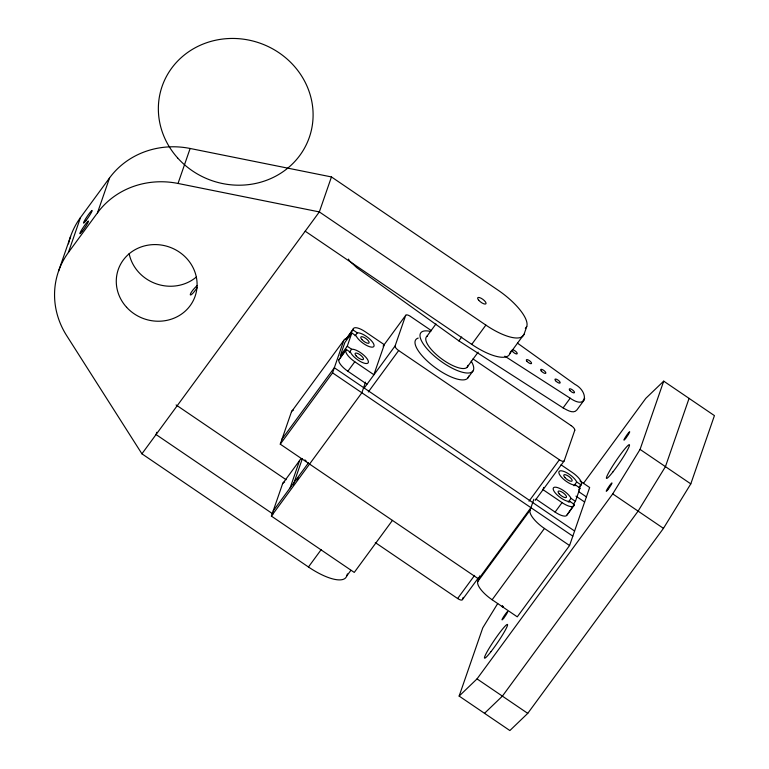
<?xml version="1.0" encoding="UTF-8"?>
<svg xmlns="http://www.w3.org/2000/svg" width="769" height="769" viewBox="0 0 769 769"><rect width="100%" height="100%" fill="white"/><g stroke="black" fill="none" stroke-linecap="round" stroke-linejoin="round"><path stroke-width="1.15" d="M504.8 356.162L570.185 398.207C587.708 410.358 588.669 391.479 574.981 384.375L517.422 343.109M58.482 271.39L70.594 236.41M350.904 570.31L346.665 576.096A40.68 13.88 36.3 0 1 308.456 566.993L141.919 453.816L66.653 335.601A81.36 76.054 19.1 0 1 68.393 252.501L80.505 217.521L109.563 177.908A81.36 76.054 19.1 0 1 190.135 148.475L331.458 176.937L497.985 290.115A40.68 13.88 36.3 0 1 526.746 326.517L524.083 334.198L509.953 353.471A40.68 13.88 36.3 0 1 471.743 344.368L305.206 231.19M68.393 252.501L97.452 212.888L109.563 177.908M97.452 212.888A81.36 76.054 19.1 0 1 178.023 183.455L190.135 148.475M156.838 432.284L156.059 434.543L273.024 514.038M331.458 176.937L319.337 211.917L141.919 453.816M530.946 507.675L478.645 578.98L280.262 444.165L291.48 411.751L343.781 340.446A20.34 6.94 36.3 0 1 346.742 338.581M392.43 520.392L354.259 572.424L271.399 516.105L282.617 483.701L299.583 460.573A20.34 6.94 36.3 0 1 302.534 458.709M290.134 487.863L299.583 460.573M293.72 483.586L302.361 458.622M280.262 444.165L332.564 372.859L343.781 340.446M366.928 384.202L347.848 371.235A12.717 4.335 36.3 0 1 338.86 359.863L346.156 349.376L350.529 352.346A11.006 3.758 36.3 0 0 363.9 363.083A11.006 3.758 36.3 0 0 365.909 357.287A11.006 3.758 36.3 0 0 351.616 349.232L347.242 346.252L351.837 332.996L356.201 335.966A11.006 3.758 36.3 0 0 369.572 346.704A11.006 3.758 36.3 0 0 371.581 340.907A11.006 3.758 36.3 0 0 357.287 332.842L352.913 329.872L353.259 328.872A12.717 4.335 36.3 0 1 365.198 331.718L384.289 344.695L373.888 374.724L354.797 361.757A12.717 4.335 36.3 0 1 345.81 350.376L346.156 349.376M353.259 328.872L345.963 339.36L352.913 329.872M365.535 382.145L361.863 392.767L271.399 516.105M363.997 388.364L395.093 345.963L405.705 315.328L383.087 346.165M346.665 576.096L347.425 573.905M509.953 353.471L510.712 351.279M375.282 542.568L457.622 598.522A5.133 1.749 36.3 0 0 462.38 599.609L463.198 597.359M579.989 480.942L589.66 487.508L569.569 545.529L517.268 616.834L492.131 599.753A20.34 6.94 36.3 0 1 477.76 581.547L479.712 575.914M583.296 483.566L645.816 398.332L663.705 381.145L714.43 415.616L690.802 483.874L663.455 528.361L527.755 713.363L509.866 730.55L459.141 696.08L482.778 627.821L497.697 603.559M477.76 581.547L530.052 510.241L533.878 499.216M543.741 487.411L542.972 489.632L562.052 502.609A12.717 4.335 36.3 0 0 573.991 505.454L574.337 504.454L569.973 501.484A11.006 3.758 36.3 0 1 555.67 493.419A11.006 3.758 36.3 0 1 557.679 487.623A11.006 3.758 36.3 0 1 571.05 498.36L575.423 501.33L573.338 504.176M574.789 430.246L564.186 460.871L535.205 500.379M536.012 499.119L555.103 512.087A12.717 4.335 36.3 0 0 567.041 514.932L574.337 504.454M575.423 501.33L580.018 488.075L575.645 485.095A11.006 3.758 36.3 0 1 561.351 477.04A11.006 3.758 36.3 0 1 563.35 471.243A11.006 3.758 36.3 0 1 576.721 481.98L581.095 484.951L579.009 487.796M581.095 484.951L581.441 483.951A12.717 4.335 36.3 0 0 572.453 472.57L561.005 464.793M459.141 696.08L477.03 678.892L612.73 493.881L640.068 449.404L663.705 381.145M689.072 398.38L665.435 466.639L638.097 511.125L502.397 696.128L484.508 713.315M197.277 287.51C188.597 300.419 187.367 294.527 197.239 285.501M351.837 332.996L344.877 342.484L340.283 355.739L347.242 346.252M355.115 335.813L357.287 332.842M338.86 359.863L345.81 350.376M282.031 439.041L334.332 367.736L574.587 531.014M349.443 352.192L351.616 349.232M347.848 371.235L354.797 361.757M273.168 510.981L308.504 462.803M296.863 479.904L298.276 477.972M368.293 391.979L398.678 350.549L559.39 459.766L529.005 501.205M426.824 336.409L435.965 323.951M349.818 261.124L356.778 267.67L458.862 340.869L461.708 336.995M308.456 566.993L321.173 549.643M471.743 344.368L485.873 325.095A40.68 13.88 36.3 0 0 524.083 334.198M466.908 367.486L478.155 352.144M467.994 377.79L473.031 370.927M525.333 328.45L526.746 326.517M458.862 340.869L563.091 407.887L570.185 398.207M583.258 400.303L584.671 398.371M584.036 400.216L576.942 409.896C573.53 414.366 566.83 409.935 563.091 407.887M457.622 598.522L474.588 575.395M462.409 599.628L478.664 577.471M573.943 485.768L576.721 481.98M555.103 512.087L562.052 502.609M575.202 485.691L575.645 485.095M492.131 599.753L544.433 528.447A20.34 6.94 36.3 0 1 530.052 510.241M568.272 502.147L571.05 498.36M579.355 486.796L581.441 483.951M569.531 502.07L569.973 501.484M578.624 489.968L580.018 488.075M567.041 514.932L573.991 505.454M178.023 183.455L319.337 211.917L485.873 325.095M640.068 449.404L690.802 483.874M410.492 316.434L431.322 330.593M472.993 358.912L571.204 425.661M612.73 493.881L663.455 528.361M578.615 491.612L586.401 496.899M575.971 496.14L584.632 502.022M332.564 372.859L572.818 536.137M544.433 528.447L569.569 545.529M176.101 404.955L286.126 479.731M477.03 678.892L527.755 713.363M304.909 459.872L306.591 461.477M348.415 259.105L349.059 260.105M346.3 338.36A12.717 4.335 36.3 0 1 348.818 337.187M468.638 376.07A32.327 11.026 36.3 0 1 434.331 366.967A32.327 11.026 36.3 0 1 418.221 338.072M471.195 361.142A32.327 11.026 36.3 0 1 459.929 371.504A32.327 11.026 36.3 0 1 424.334 345.435A32.327 11.026 36.3 0 1 430.707 331.487M293.306 484.903A5.133 1.749 36.3 0 1 293.354 484.739M405.734 315.348A5.133 1.749 36.3 0 1 410.492 316.424M571.213 425.642A5.133 1.749 36.3 0 1 574.76 430.227M564.158 460.852A5.133 1.749 36.3 0 1 559.39 459.785M398.678 350.558A5.133 1.749 36.3 0 1 395.122 345.983M467.975 365.342A25.425 8.67 36.3 0 1 441.954 359.094A25.425 8.67 36.3 0 1 427.564 335.928M196.22 277.128A40.68 38.027 19.1 0 1 156.213 283.809A40.68 38.027 19.1 0 1 129.134 253.635M68.46 243.86A81.36 76.054 19.1 0 1 80.505 217.521M503.484 606.376A20.34 1.999 -55.8 0 1 502.445 605.52M291.48 411.751A20.34 6.94 36.3 0 1 293.527 410.04M282.617 483.701A20.34 6.94 36.3 0 1 284.665 481.98M82.312 231.209A7.632 0.75 -55.8 0 0 88.493 221.088A7.632 0.75 -55.8 0 0 81.716 229.777A7.632 0.75 -55.8 0 0 82.312 231.209M177.62 157.933A77.9 72.815 19.1 0 0 309.023 138.209A77.9 72.815 19.1 0 0 220.549 39.334A77.9 72.815 19.1 0 0 177.62 157.933M526.976 361.295A3.153 1.077 36.3 0 0 531.427 363.564A3.153 1.077 36.3 0 0 528.418 360.046A3.153 1.077 36.3 0 0 526.976 361.295M512.663 351.568A3.153 1.077 36.3 0 0 517.114 353.836A3.153 1.077 36.3 0 0 514.105 350.318A3.153 1.077 36.3 0 0 512.663 351.568M541.289 371.023A3.153 1.077 36.3 0 0 545.74 373.292A3.153 1.077 36.3 0 0 542.731 369.774A3.153 1.077 36.3 0 0 541.289 371.023M555.603 380.751A3.153 1.077 36.3 0 0 560.053 383.02A3.153 1.077 36.3 0 0 557.044 379.502A3.153 1.077 36.3 0 0 555.603 380.751M569.916 390.479A3.153 1.077 36.3 0 0 574.366 392.748A3.153 1.077 36.3 0 0 571.357 389.229A3.153 1.077 36.3 0 0 569.916 390.479M356.23 355.951A5.085 1.73 36.3 0 0 363.343 359.431A5.085 1.73 36.3 0 0 358.277 353.73A5.085 1.73 36.3 0 0 356.23 355.951M361.911 339.571A5.085 1.73 36.3 0 0 369.014 343.051A5.085 1.73 36.3 0 0 363.948 337.351A5.085 1.73 36.3 0 0 361.911 339.571M564.917 477.539A5.085 1.73 36.3 0 0 572.03 481.019A5.085 1.73 36.3 0 0 566.964 475.319A5.085 1.73 36.3 0 0 564.917 477.539M559.246 493.919A5.085 1.73 36.3 0 0 566.359 497.399A5.085 1.73 36.3 0 0 561.293 491.699A5.085 1.73 36.3 0 0 559.246 493.919M478.683 300.208A5.085 1.73 36.3 0 0 485.864 303.861A5.085 1.73 36.3 0 0 481.01 298.199A5.085 1.73 36.3 0 0 478.683 300.208M126.625 307.302A40.68 38.027 19.1 0 0 195.105 296.296A40.68 38.027 19.1 0 0 148.33 245.109A40.68 38.027 19.1 0 0 126.625 307.302M85.955 220.645A7.632 0.75 -55.8 0 0 92.165 210.495A7.632 0.75 -55.8 0 0 85.407 219.136A7.632 0.75 -55.8 0 0 85.955 220.645M612.931 471.887A20.34 1.999 -55.8 0 0 629.484 444.828A20.34 1.999 -55.8 0 0 611.48 467.869A20.34 1.999 -55.8 0 0 612.931 471.887M490.987 651.651A20.34 1.999 -55.8 0 0 507.55 624.591A20.34 1.999 -55.8 0 0 489.536 647.633A20.34 1.999 -55.8 0 0 490.987 651.651M625.572 438.522A5.085 0.5 -55.8 0 0 629.705 431.755A5.085 0.5 -55.8 0 0 625.207 437.513A5.085 0.5 -55.8 0 0 625.572 438.522M503.628 618.286A5.085 0.5 -55.8 0 0 507.771 611.518A5.085 0.5 -55.8 0 0 503.262 617.286A5.085 0.5 -55.8 0 0 503.628 618.286M607.846 489.709A5.085 0.5 -55.8 0 0 611.98 482.942A5.085 0.5 -55.8 0 0 607.481 488.709A5.085 0.5 -55.8 0 0 607.846 489.709"/></g></svg>
